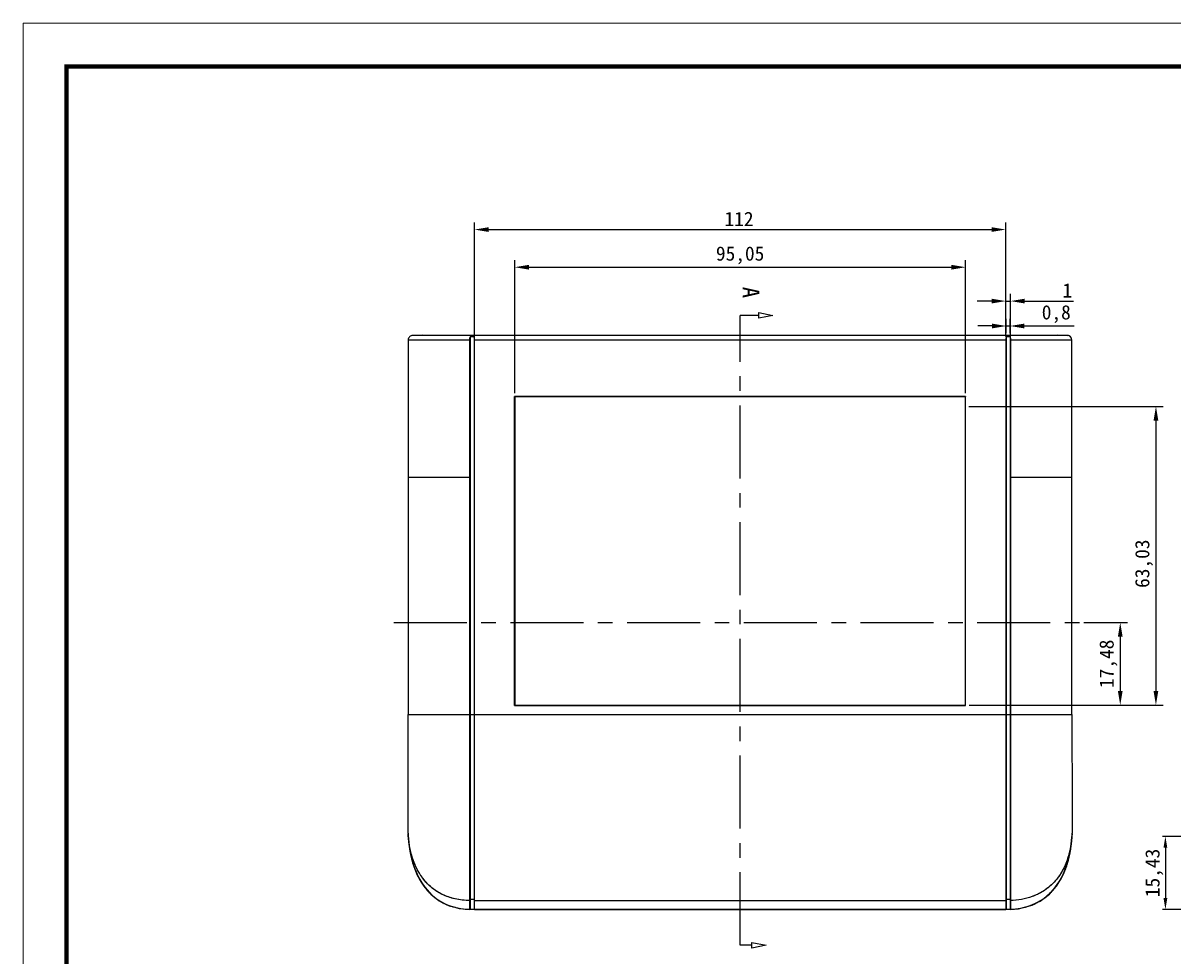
# Model space of a CAD drawing. Header units: millimetres. Extents: x 1853 to 2384, y 433 to 802.
# Drawn here: x 1853.4 to 2096.1, y 604.7 to 801.6 of the extents above; entities that cross this region are included whole.
import ezdxf

# ---------------------------------------------------------------- set-up
doc = ezdxf.new("R2010")
doc.units = ezdxf.units.MM
doc.linetypes.add('CENTER', pattern=[50.8, 31.75, -6.35, 6.35, -6.35])
doc.layers.add('dim', color=82, linetype='Continuous', lineweight=9)
doc.layers.add('from', color=7, linetype='Continuous', lineweight=13)
doc.dimstyles.new('ISO-25', dxfattribs={"dimscale": 1.2, "dimtxt": 2.5, "dimasz": 2.5, "dimexe": 1.25, "dimexo": 0.625, "dimtad": 1, "dimtxsty": 'Standard', "dimcen": 2.5, "dimclrd": 3, "dimclre": 3, "dimadec": 0, "dimazin": 0, "dimtfac": 1, "dimtmove": 0, "dimatfit": 3, "dimfxl": 1, "dimarcsym": 0})

# ---------------------------------------------------------------- blocks, each defined once
blk = doc.blocks.new('*D10')
at = {"color": 3, "lineweight": -2}
for p, q in [((1948.61, 735.51), (1948.61, 759.57)), ((2060.61, 735.51), (2060.61, 759.57)), ((1951.61, 758.07), (2057.61, 758.07))]:
    blk.add_line(p, q, dxfattribs=at)
at = {"color": 3}
for points in [[(1951.61, 758.57), (1951.61, 757.57), (1948.61, 758.07)], [(2057.61, 758.57), (2057.61, 757.57), (2060.61, 758.07)]]:
    blk.add_solid(points, dxfattribs=at)
at = {"layer": 'Defpoints', "color": 0}
for p in [(2060.61, 758.07), (1948.61, 734.76), (2060.61, 734.76)]:
    blk.add_point(p, dxfattribs=at)
at = {"color": 0, "insert": (2004.38, 760.32), "char_height": 3, "attachment_point": 5}
blk.add_mtext('112', dxfattribs=at)
blk = doc.blocks.new('*D11')
at = {"color": 3, "lineweight": -2}
for p, q in [((1957.08, 723.58), (1957.08, 751.63)), ((1960.08, 750.13), (2049.13, 750.13)), ((2052.13, 723.58), (2052.13, 751.63))]:
    blk.add_line(p, q, dxfattribs=at)
at = {"color": 3}
for points in [[(1960.08, 750.63), (1960.08, 749.63), (1957.08, 750.13)], [(2049.13, 750.63), (2049.13, 749.63), (2052.13, 750.13)]]:
    blk.add_solid(points, dxfattribs=at)
at = {"layer": 'Defpoints', "color": 0}
for p in [(2052.13, 750.13), (1957.08, 722.83), (2052.13, 722.83)]:
    blk.add_point(p, dxfattribs=at)
at = {"color": 0, "insert": (2004.61, 752.63), "char_height": 3, "attachment_point": 5}
blk.add_mtext('95,05', dxfattribs=at)
blk = doc.blocks.new('*D12')
at = {"color": 3, "lineweight": -2}
for p, q in [((2052.86, 720.8), (2093.77, 720.8)), ((2092.27, 717.8), (2092.27, 660.78)), ((2052.88, 657.78), (2093.77, 657.78))]:
    blk.add_line(p, q, dxfattribs=at)
at = {"color": 3}
for points in [[(2091.77, 717.8), (2092.77, 717.8), (2092.27, 720.8)], [(2091.77, 660.78), (2092.77, 660.78), (2092.27, 657.78)]]:
    blk.add_solid(points, dxfattribs=at)
at = {"layer": 'Defpoints', "color": 0}
for p in [(2052.11, 720.8), (2052.13, 657.78), (2092.27, 657.78)]:
    blk.add_point(p, dxfattribs=at)
at = {"color": 0, "insert": (2089.77, 687.62), "char_height": 3, "attachment_point": 5, "rotation": 90}
blk.add_mtext('63,03', dxfattribs=at)
blk = doc.blocks.new('*D13')
at = {"color": 3, "lineweight": -2}
for p, q in [((2077.1, 675.25), (2086.25, 675.25)), ((2084.75, 672.25), (2084.75, 660.78)), ((2052.88, 657.78), (2086.25, 657.78))]:
    blk.add_line(p, q, dxfattribs=at)
at = {"color": 3}
for points in [[(2084.25, 672.25), (2085.25, 672.25), (2084.75, 675.25)], [(2084.25, 660.78), (2085.25, 660.78), (2084.75, 657.78)]]:
    blk.add_solid(points, dxfattribs=at)
at = {"layer": 'Defpoints', "color": 0}
for p in [(2076.35, 675.25), (2052.13, 657.78), (2084.75, 657.78)]:
    blk.add_point(p, dxfattribs=at)
at = {"color": 0, "insert": (2082.25, 666.51), "char_height": 3, "attachment_point": 5, "rotation": 90}
blk.add_mtext('17,48', dxfattribs=at)
blk = doc.blocks.new('*D16')
at = {"color": 3, "lineweight": -2}
for p, q in [((2057.61, 742.99), (2054.61, 742.99)), ((2060.61, 735.51), (2060.61, 744.49)), ((2060.61, 742.99), (2061.6, 742.99)), ((2061.6, 735.51), (2061.6, 744.49)), ((2064.6, 742.99), (2074.86, 742.99))]:
    blk.add_line(p, q, dxfattribs=at)
at = {"color": 3}
for points in [[(2057.61, 743.49), (2057.61, 742.49), (2060.61, 742.99)], [(2064.6, 743.49), (2064.6, 742.49), (2061.6, 742.99)]]:
    blk.add_solid(points, dxfattribs=at)
at = {"layer": 'Defpoints', "color": 0}
for p in [(2061.6, 742.99), (2060.61, 734.76), (2061.6, 734.76)]:
    blk.add_point(p, dxfattribs=at)
at = {"color": 0, "insert": (2073.61, 745.24), "char_height": 3, "attachment_point": 5}
blk.add_mtext('1', dxfattribs=at)
blk = doc.blocks.new('*D17')
at = {"color": 3, "lineweight": -2}
for p, q in [((2057.71, 737.74), (2054.71, 737.74)), ((2060.71, 736.22), (2060.71, 739.24)), ((2060.71, 737.74), (2061.51, 737.74)), ((2061.51, 736.22), (2061.51, 739.24)), ((2064.51, 737.74), (2075.01, 737.74))]:
    blk.add_line(p, q, dxfattribs=at)
at = {"color": 3}
for points in [[(2057.71, 738.24), (2057.71, 737.24), (2060.71, 737.74)], [(2064.51, 738.24), (2064.51, 737.24), (2061.51, 737.74)]]:
    blk.add_solid(points, dxfattribs=at)
at = {"layer": 'Defpoints', "color": 0}
for p in [(2060.71, 737.74), (2060.71, 735.47), (2061.51, 735.47)]:
    blk.add_point(p, dxfattribs=at)
at = {"color": 0, "insert": (2071.26, 740.24), "char_height": 3, "attachment_point": 5}
blk.add_mtext('0,8', dxfattribs=at)
blk = doc.blocks.new('*D31')
at = {"layer": 'Defpoints', "color": 0}
for p in [(2098.39, 630.13), (2094.27, 614.71), (2099.42, 614.71)]:
    blk.add_point(p, dxfattribs=at)
at = {"layer": 'dim', "color": 3, "lineweight": -2}
for p, q in [((2097.79, 630.13), (2093.67, 630.13)), ((2094.27, 627.73), (2094.27, 617.11)), ((2098.82, 614.71), (2093.67, 614.71))]:
    blk.add_line(p, q, dxfattribs=at)
at = {"layer": 'dim', "color": 3}
for points in [[(2093.87, 627.73), (2094.67, 627.73), (2094.27, 630.13)], [(2093.87, 617.11), (2094.67, 617.11), (2094.27, 614.71)]]:
    blk.add_solid(points, dxfattribs=at)
at = {"layer": 'dim', "color": 0, "insert": (2091.92, 622.42), "char_height": 3, "attachment_point": 5, "rotation": 90}
blk.add_mtext('15,43', dxfattribs=at)

msp = doc.modelspace()

# ---------------------------------------------------------------- linework, layer by layer
at = {"color": 7, "linetype": 'Continuous'}
for p, q in [((2008.523, 739.965), (2004.606, 739.965)), ((1937.645, 735.802), (1935.622, 735.767)), ((1938.026, 735.767), (1935.622, 735.767)), ((1937.645, 735.802), (2071.567, 735.802)), ((1947.706, 735.477), (1947.706, 614.817)), ((1948.106, 735.802), (1948.106, 735.481)), ((2073.59, 735.767), (1948.106, 735.767)), ((1948.506, 735.481), (1948.106, 735.481)), ((1948.506, 735.481), (1948.506, 614.815)), ((2061.106, 735.481), (2060.706, 735.481)), ((2060.706, 735.481), (2060.706, 614.815)), ((2061.106, 735.802), (2061.106, 735.481)), ((2061.506, 735.476), (2061.506, 614.817)), ((2073.59, 735.767), (2071.567, 735.802)), ((1947.608, 734.767), (1934.637, 734.767)), ((1934.637, 734.767), (1934.637, 655.802)), ((1947.608, 614.764), (1947.608, 734.767)), ((2060.606, 734.767), (1948.606, 734.767)), ((1948.606, 614.757), (1948.606, 734.767)), ((2060.606, 734.767), (2060.606, 614.757)), ((2061.603, 734.79), (2061.603, 614.765)), ((2074.575, 734.767), (2061.603, 734.767)), ((2074.575, 655.802), (2074.575, 734.767)), ((2052.158, 722.855), (1957.053, 722.855)), ((1957.053, 722.855), (1957.106, 722.802)), ((1957.053, 657.75), (1957.053, 722.855)), ((1957.079, 722.828), (1957.106, 722.802)), ((2052.106, 722.802), (1957.106, 722.802)), ((1957.106, 722.802), (1957.106, 657.802)), ((2052.158, 722.855), (2052.106, 722.802)), ((2052.132, 722.828), (2052.106, 722.802)), ((2052.106, 657.802), (2052.106, 722.802)), ((2052.158, 657.75), (2052.158, 722.855)), ((1947.608, 705.802), (1934.637, 705.802)), ((2074.575, 705.802), (2061.603, 705.802)), ((1957.053, 657.75), (1957.106, 657.802)), ((1957.053, 657.75), (2052.158, 657.75)), ((1957.079, 657.776), (1957.106, 657.802)), ((1957.106, 657.802), (2052.106, 657.802)), ((2052.132, 657.776), (2052.106, 657.802)), ((2052.158, 657.75), (2052.106, 657.802)), ((1934.637, 655.802), (2074.575, 655.802)), ((1934.614, 630.652), (1934.614, 630.307)), ((1934.614, 630.307), (1934.615, 630.301)), ((2074.597, 630.307), (2074.597, 630.652)), ((2074.597, 630.301), (2074.597, 630.307)), ((1947.608, 616.583), (1947.706, 616.861)), ((1947.706, 616.861), (1948.506, 616.861)), ((1948.506, 616.861), (1948.606, 616.577)), ((2060.606, 616.577), (1948.606, 616.577)), ((2060.606, 616.577), (2060.706, 616.861)), ((2060.706, 616.861), (2061.506, 616.861)), ((2061.506, 616.861), (2061.603, 616.584)), ((1948.106, 614.815), (1948.506, 614.815)), ((1948.586, 614.706), (2060.625, 614.706)), ((1948.606, 614.757), (2060.606, 614.757)), ((2060.706, 614.815), (2061.106, 614.815)), ((2007.112, 607.177), (2004.606, 607.177))]:
    msp.add_line(p, q, dxfattribs=at)
at = {"color": 1, "linetype": 'CENTER', "ltscale": 0.484387}
for p, q in [((2004.606, 607.177), (2004.606, 739.965)), ((1931.582, 675.254), (2076.346, 675.254))]:
    msp.add_line(p, q, dxfattribs=at)
at = {"color": 3, "linetype": 'Continuous'}
for p, q in [((1948.106, 735.802), (1948.106, 735.473)), ((2061.106, 735.473), (2060.706, 735.473)), ((2060.706, 735.473), (2060.706, 614.815)), ((2071.1, 735.758), (2061.105, 735.758)), ((2061.106, 735.802), (2061.106, 735.473)), ((2061.506, 735.467), (2061.506, 614.817)), ((2071.1, 735.802), (2073.613, 735.758)), ((2071.321, 735.758), (2071.1, 735.758)), ((2073.613, 735.758), (2071.321, 735.758)), ((2073.622, 735.758), (2073.613, 735.758)), ((1947.608, 614.764), (1947.608, 734.758)), ((1948.606, 614.757), (1948.606, 734.758)), ((2060.606, 734.758), (2060.606, 614.757)), ((1957.097, 720.811), (1957.106, 720.802)), ((2052.106, 722.802), (1957.106, 722.802)), ((1957.106, 722.802), (1957.106, 657.802)), ((2052.106, 657.802), (2052.106, 722.802)), ((2052.114, 720.811), (2052.106, 720.802)), ((1957.106, 657.802), (2052.106, 657.802)), ((1957.097, 655.793), (1957.106, 655.802)), ((2052.114, 655.793), (2052.106, 655.802)), ((1934.635, 629.976), (1934.635, 629.968)), ((2074.576, 629.968), (2074.577, 629.975)), ((1947.706, 616.861), (1947.608, 616.583)), ((1948.606, 616.577), (1948.506, 616.861)), ((2060.606, 616.577), (2060.706, 616.861)), ((2061.506, 616.861), (2061.603, 616.584))]:
    msp.add_line(p, q, dxfattribs=at)
at = {"color": 7, "linetype": 'Continuous'}
for points in [[(2011.523, 739.965), (2008.523, 739.365), (2008.523, 740.565), (2011.523, 739.965)], [(1934.615, 630.301), (1934.917, 627.466), (1935.57, 624.573), (1936.55, 621.982), (1937.836, 619.756), (1939.385, 617.947), (1941.189, 616.538), (1943.268, 615.516), (1945.656, 614.894), (1947.625, 614.712)], [(2061.586, 614.713), (2063.279, 614.868), (2065.648, 615.457), (2067.848, 616.493), (2069.803, 617.976), (2071.449, 619.874), (2072.748, 622.128), (2073.697, 624.687), (2074.311, 627.511), (2074.597, 630.301)], [(2010.112, 607.177), (2007.112, 606.577), (2007.112, 607.777), (2010.112, 607.177)]]:
    msp.add_lwpolyline(points, dxfattribs=at)
at = {"color": 3, "linetype": 'Continuous'}
for points in [[(1934.635, 629.968), (1934.998, 626.992), (1935.814, 623.81), (1937.037, 621.031), (1938.625, 618.746), (1940.531, 616.984), (1942.771, 615.713), (1945.391, 614.94), (1947.625, 614.712)], [(2061.586, 614.713), (2063.525, 614.907), (2066.162, 615.651), (2068.561, 616.961), (2070.621, 618.822), (2072.263, 621.173), (2073.462, 623.933), (2074.234, 627.041), (2074.577, 629.968)]]:
    msp.add_lwpolyline(points, dxfattribs=at)
at = {"color": 7, "linetype": 'Continuous'}
for centre, radius, start, end in [((1948.103, 717.803), 17.678, 89.99256, 91.28919), ((2061.107, 719.891), 15.59, 88.5358, 90.006), ((2073.574, 734.766), 1.001, 0.07338, 89.08072), ((-7856.125, 651.275), 9790.762, 359.8801916, 0.0264923), ((13379.935, 652.384), 11305.36, 179.982676, 180.1093766), ((1980.196, 630.652), 45.582, 179.81104, 180.00009), ((2028.575, 630.652), 46.022, 359.99992, 0.18716), ((2049.541, 631.342), 25.064, 349.99345, 351.08819), ((2055.257, 630.037), 19.196, 341.35134, 343.37038), ((2059.016, 628.544), 15.147, 331.35103, 334.03955), ((2061.01, 627.307), 12.797, 321.44476, 323.34516), ((1948.104, 657.094), 42.279, 269.46027, 270.00235), ((2061.106, 652.238), 37.423, 269.9993, 270.61172)]:
    msp.add_arc(centre, radius, start, end, dxfattribs=at)
at = {"color": 3, "linetype": 'Continuous'}
for centre, radius, start, end in [((2061.106, 719.829), 15.644, 88.53572, 90.00091), ((2073.595, 734.76), 0.998, 62.96792, 88.98736), ((2073.604, 734.756), 1.003, 64.6763, 89.00333), ((2073.81, 735.368), 0.369, 49.78074, 52.91594), ((2073.802, 735.358), 0.382, 44.2637, 49.75364), ((2048.021, 631.581), 26.602, 350.26662, 354.4897), ((2044.577, 631.935), 30.064, 354.44729, 356.26191), ((2050.913, 631.102), 23.67, 348.14699, 350.22497), ((2056.635, 629.575), 17.742, 337.55694, 342.00511), ((2059.833, 628.1), 14.217, 326.63332, 332.11882), ((2061.394, 626.99), 12.299, 314.44715, 320.91102), ((2060.915, 627.382), 12.919, 320.90018, 326.65134), ((2061.843, 626.52), 11.648, 297.9016, 301.90759), ((2061.824, 626.548), 11.683, 301.91418, 309.06032), ((2061.789, 626.59), 11.737, 309.06233, 314.43638), ((1948.104, 657.093), 42.278, 269.46026, 270.00235), ((2061.106, 652.238), 37.422, 269.99929, 270.61172)]:
    msp.add_arc(centre, radius, start, end, dxfattribs=at)
at = {"color": 7, "linetype": 'Continuous'}
for centre, major_axis, ratio, start_param, end_param in [((1948.272, 734.767), (0, 1), 0.3333333, -1.5707963, -0.7753975), ((2060.939, 734.767), (0, 1), 0.3333333, 0.7753975, 1.5707963), ((1948.272, 615.706), (-0.319, 1), 0.0960303, 2.638285, 3.4336838), ((2060.939, 615.706), (0.319, 1), 0.0960303, -3.4336838, -2.638285)]:
    msp.add_ellipse(centre, major_axis=major_axis, ratio=ratio, start_param=start_param, end_param=end_param, dxfattribs=at)
at = {"color": 3, "linetype": 'Continuous'}
for centre, major_axis, ratio, start_param, end_param in [((2060.939, 734.758), (0, 1), 0.3333333, 0.7753975, 1.5707963), ((1948.272, 615.706), (-0.319, 1), 0.0960303, 2.638285, 3.4336838), ((2060.939, 615.706), (0.319, 1), 0.0960303, -3.4336838, -2.638285)]:
    msp.add_ellipse(centre, major_axis=major_axis, ratio=ratio, start_param=start_param, end_param=end_param, dxfattribs=at)
at = {"color": 7, "linetype": 'Continuous'}
for points, start_tangent, end_tangent in [([(1935.622, 735.767), (1935.243, 735.686), (1934.924, 735.468), (1934.711, 735.145), (1934.637, 734.767)], (-0.9998485, -0.0174042), (-0.0000001, -1)), ([(1948.106, 735.767), (1946.838, 735.767), (1945.697, 735.767), (1944.675, 735.767), (1943.723, 735.767), (1942.766, 735.767), (1941.813, 735.767), (1940.947, 735.767), (1940.179, 735.767), (1939.452, 735.767), (1938.731, 735.767), (1938.026, 735.767)], (-1, 0), (-1, -0.0000513)), ([(1947.608, 734.767), (1947.62, 735.029), (1947.653, 735.273), (1947.706, 735.477)], (0, 1), (0.3162084, 0.9486897)), ([(2061.506, 735.476), (2061.557, 735.274), (2061.591, 735.038), (2061.603, 734.79)], (0.3154491, -0.9489425), (0, -1)), ([(1947.608, 616.583), (1944.466, 616.971), (1943.081, 617.373), (1941.815, 617.902), (1940.665, 618.547), (1939.628, 619.301), (1938.699, 620.151), (1937.874, 621.091), (1936.525, 623.197), (1935.552, 625.543), (1934.924, 628.053), (1934.614, 630.652)], (-0.9996455, 0.0266242), (-0.0614617, 0.9981094)), ([(1934.614, 630.307), (1934.753, 628.665), (1934.968, 627.172), (1935.24, 625.835), (1935.557, 624.635), (1935.914, 623.542), (1936.319, 622.518), (1936.784, 621.53), (1937.325, 620.564), (1937.948, 619.631), (1938.643, 618.761), (1939.398, 617.973), (1940.256, 617.234), (1941.291, 616.519), (1942.538, 615.863), (1944.005, 615.32), (1944.131, 615.283)], (0.055502, -0.9984586), (0.9614358, -0.2750296)), ([(2074.597, 630.652), (2074.119, 627.157), (2073.189, 624.222), (2071.869, 621.815), (2070.222, 619.903), (2068.309, 618.456), (2066.194, 617.442), (2063.937, 616.829), (2061.603, 616.584)], (-0.060888, -0.9981446), (-0.9995506, -0.0299775)), ([(2074.302, 627.459), (2074.597, 630.307)], (0.1549239, 0.9879264), (0.0549838, 0.9984872)), ([(2073.65, 624.543), (2074.223, 626.987)], (0.2862245, 0.9581626), (0.1738933, 0.9847645)), ([(2072.634, 621.913), (2073.445, 623.899)], (0.4378037, 0.8990706), (0.3200574, 0.9473982)), ([(2071.277, 619.667), (2072.308, 621.282)], (0.5970026, 0.8022393), (0.4797215, 0.8774208)), ([(2061.603, 614.765), (2063.757, 615), (2065.902, 615.598), (2067.877, 616.556), (2069.661, 617.884), (2071.018, 619.331)], (0.9994518, 0.0331074), (0.6233221, 0.7819652)), ([(1944.131, 615.283), (1945.694, 614.939), (1947.608, 614.764)], (0.9614358, -0.2750296), (0.9995672, -0.0294191)), ([(1947.625, 614.714), (1947.619, 614.714), (1947.608, 614.764)], (-0.9849135, -0.1730473), (0, 1)), ([(1947.639, 614.721), (1947.625, 614.714)], (-0.8201273, -0.5721811), (-0.9849135, -0.1730473)), ([(1947.706, 614.817), (1947.653, 614.732), (1947.639, 614.721)], (-0.4674131, -0.884039), (-0.8201273, -0.5721811)), ([(2061.556, 614.735), (2061.506, 614.817)], (-0.7126397, 0.7015302), (-0.4679592, 0.8837501)), ([(2061.586, 614.715), (2061.559, 614.733), (2061.556, 614.735)], (-0.9857509, 0.1682116), (-0.7126397, 0.7015302)), ([(2061.603, 614.765), (2061.592, 614.715), (2061.586, 614.715)], (0, -1), (-0.9857509, 0.1682116))]:
    msp.add_spline(points, degree=3, dxfattribs=dict(at, start_tangent=start_tangent, end_tangent=end_tangent))
at = {"color": 3, "linetype": 'Continuous'}
for points, start_tangent, end_tangent in [([(2061.506, 735.467), (2061.557, 735.266), (2061.591, 735.03), (2061.603, 734.758)], (0.315432, -0.9489482), (0, -1)), ([(1947.608, 616.583), (1944.507, 616.961), (1943.137, 617.353), (1941.884, 617.868), (1940.744, 618.498), (1939.712, 619.232), (1938.786, 620.062), (1937.963, 620.979), (1936.609, 623.038), (1935.621, 625.335), (1934.972, 627.797), (1934.635, 630.353)], (-0.9996455, 0.0266242), (-0.0740755, 0.9972526)), ([(1934.635, 629.976), (1934.786, 628.393), (1935.007, 626.954), (1935.281, 625.662), (1935.597, 624.5), (1935.954, 623.433), (1936.359, 622.426), (1936.825, 621.45), (1937.368, 620.495), (1937.99, 619.574), (1938.68, 618.718), (1939.432, 617.941), (1940.29, 617.207), (1941.326, 616.498), (1942.57, 615.849), (1944.031, 615.312), (1944.434, 615.2)], (0.066908, -0.9977592), (0.9680307, -0.2508316)), ([(2074.577, 630.353), (2074.068, 626.935), (2073.121, 624.064), (2071.794, 621.708), (2070.15, 619.837), (2068.249, 618.42), (2066.15, 617.426), (2063.914, 616.824), (2061.603, 616.584)], (-0.0724625, -0.9973711), (-0.9995506, -0.0299775)), ([(2073.509, 624.094), (2073.537, 624.181), (2074.079, 626.24)], (0.3096538, 0.9508494), (0.2056397, 0.9786278)), ([(2072.399, 621.451), (2072.48, 621.605), (2073.033, 622.802)], (0.4682666, 0.8835872), (0.3824816, 0.9239631)), ([(1944.434, 615.2), (1945.709, 614.937), (1947.608, 614.764)], (0.9680307, -0.2508316), (0.9995672, -0.0294191)), ([(1947.625, 614.714), (1947.619, 614.714), (1947.608, 614.764)], (-0.9849093, -0.1730711), (0, 1)), ([(1947.639, 614.721), (1947.625, 614.714)], (-0.8201477, -0.5721519), (-0.9849093, -0.1730711)), ([(1947.706, 614.817), (1947.652, 614.732), (1947.639, 614.721)], (-0.4674131, -0.884039), (-0.8201477, -0.5721519)), ([(2061.556, 614.735), (2061.506, 614.817)], (-0.7126341, 0.7015359), (-0.4679592, 0.8837501)), ([(2061.586, 614.715), (2061.558, 614.733), (2061.556, 614.735)], (-0.9857513, 0.1682095), (-0.7126341, 0.7015359)), ([(2061.603, 614.765), (2061.592, 614.715), (2061.586, 614.715)], (0, -1), (-0.9857513, 0.1682095)), ([(2061.603, 614.765), (2063.725, 614.994), (2065.841, 615.576), (2067.294, 616.225)], (0.9994518, 0.0331074), (0.8836675, 0.4681151))]:
    msp.add_spline(points, degree=3, dxfattribs=dict(at, start_tangent=start_tangent, end_tangent=end_tangent))
at = {"layer": 'from'}
for points in [[(1853.422, 432.692), (2384.317, 432.692), (2384.317, 801.617), (1853.422, 801.617)], [(1862.571, 441.842), (2375.167, 441.842), (2375.167, 792.467), (1862.571, 792.467)]]:
    msp.add_lwpolyline(points, close=True, dxfattribs=at)
at = {"layer": 'from', "const_width": 0.915}
msp.add_lwpolyline([(1862.571, 441.842), (1862.571, 792.467), (2375.167, 792.467), (2375.167, 441.842), (1862.571, 441.842)], dxfattribs=at)

# ---------------------------------------------------------------- texts
at = {"color": 7, "linetype": 'Continuous', "insert": (2008.617, 760.016), "char_height": 3.5, "width": 18.37539, "attachment_point": 1, "rotation": 270.19559, "line_spacing_factor": 0.9}
msp.add_mtext('^IA', dxfattribs=at)

# ---------------------------------------------------------------- dimensions: what is measured, and where the dimension line sits
at = {"color": 3}
for base, p1, p2, picture, middle in [((2060.606, 758.07), (1948.606, 734.758), (2060.606, 734.758), '*D10', (2004.378, 758.07)), ((2061.603, 742.993), (2060.606, 734.758), (2061.603, 734.758), '*D16', (2073.609, 742.993)), ((2060.706, 737.745), (2061.506, 735.467), (2060.706, 735.473), '*D17', (2071.256, 737.745))]:
    dim = msp.add_linear_dim(base=base, p1=p1, p2=p2, dimstyle='ISO-25', dxfattribs=at)
    dim.commit()
    dim.dimension.update_dxf_attribs({"geometry": picture, "text_midpoint": middle, "dimtype": 160})
dim = msp.add_linear_dim(base=(2052.132, 750.125), p1=(1957.079, 722.828), p2=(2052.132, 722.828), dimstyle='ISO-25', dxfattribs=at)
dim.commit()
dim.dimension.update_dxf_attribs({"geometry": '*D11', "text_midpoint": (2004.606, 752.625)})
dim = msp.add_linear_dim(base=(2092.266, 657.776), p1=(2052.106, 720.802), p2=(2052.132, 657.776), angle=90, dimstyle='ISO-25', dxfattribs=at)
dim.commit()
dim.dimension.update_dxf_attribs({"geometry": '*D12', "text_midpoint": (2092.266, 687.622), "dimtype": 160})
dim = msp.add_linear_dim(base=(2084.75, 657.776), p1=(2076.346, 675.254), p2=(2052.132, 657.776), angle=90, dimstyle='ISO-25', dxfattribs=at)
dim.commit()
dim.dimension.update_dxf_attribs({"geometry": '*D13', "text_midpoint": (2082.25, 666.515)})
at = {"layer": 'dim'}
dim = msp.add_linear_dim(base=(2094.265, 614.706), p1=(2098.39, 630.133), p2=(2099.417, 614.706), angle=90, dimstyle='ISO-25', override={"dimasz": 2, "dimexe": 0.49975, "dimexo": 0.49975, "dimgap": 0.49975}, dxfattribs=at)
dim.commit()
dim.dimension.update_dxf_attribs({"geometry": '*D31', "text_midpoint": (2091.916, 622.42)})

doc.saveas('drawing.dxf')
